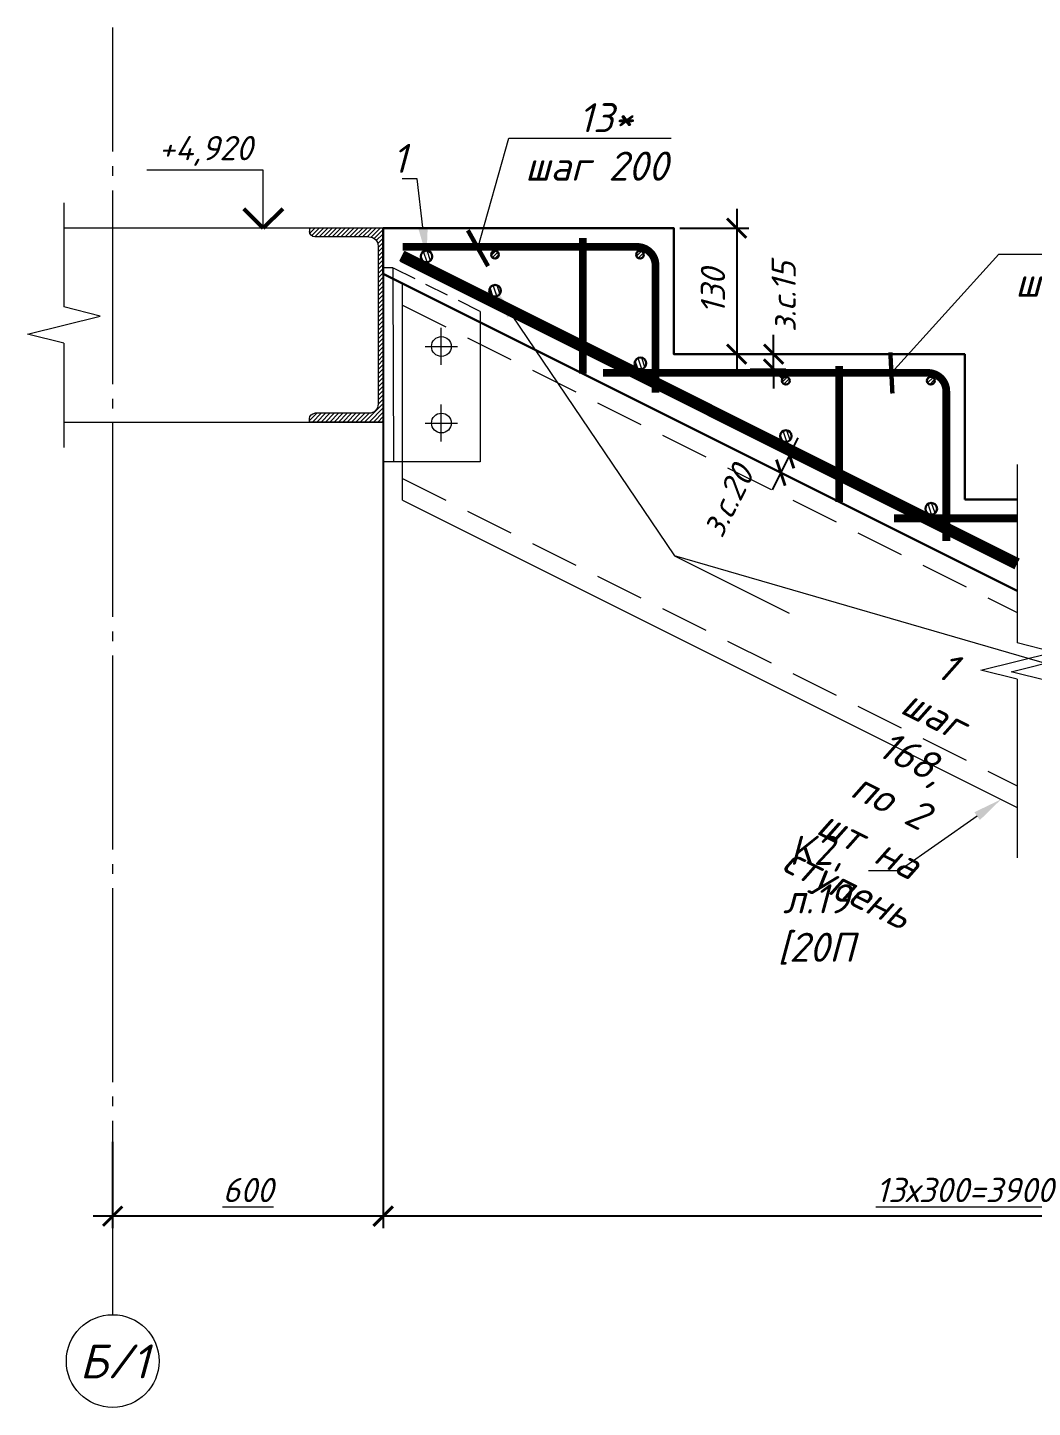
# Model space of a CAD drawing. Header units: millimetres. Extents: x -79646 to 95064, y -231229 to -58107.
# Drawn here: x 33942 to 34979, y -149534 to -148111 of the extents above; entities that cross this region are included whole.
import ezdxf
from ezdxf import colors
from ezdxf.entities.mleader import LeaderData, LeaderLine
from ezdxf.math import Vec2, Vec3

# ---------------------------------------------------------------- set-up
doc = ezdxf.new("R2010")
doc.units = ezdxf.units.MM
doc.header["$PDMODE"] = 3
doc.linetypes.add('GOST2.303 5', pattern=[24, 20, -1.5, 1, -1.5])
doc.linetypes.add('HIDDEN', pattern=[0.375, 0.25, -0.125])
doc.layers.get('0').update_dxf_attribs({"lineweight": 5})
doc.layers.get('Defpoints').update_dxf_attribs({"lineweight": 0})
for name, color, linetype, lineweight in [('!!!Металл', 7, 'Continuous', 15), ('#Dimensions', 7, 'Continuous', 9), ('#Арматура', 152, 'Continuous', 30), ('#Бетон разрез', 22, 'Continuous', 30), ('#Выноски', 7, 'Continuous', 15), ('#Оси', 7, 'Continuous', 9), ('#разм', 7, 'Continuous', 9), ('A-okno', 7, 'Continuous', 0), ('k_ Выноски', 40, 'Continuous', 13), ('Тонкие линии', 7, 'Continuous', 13)]:
    doc.layers.add(name, color=color, linetype=linetype, lineweight=lineweight)
for name, color, linetype, lineweight, true_color in [('#Hatch', 252, 'Continuous', 5, 0x696969), ('#Арматура вид_1', 7, 'Continuous', 35, 0x454545), ('#Арматура вид_2', 7, 'Continuous', 35, 0x616161)]:
    doc.layers.add(name, color=color, linetype=linetype, lineweight=lineweight, true_color=true_color)
doc.styles.add('ESKDW', font='eskdw.shx', dxfattribs={"oblique": 15})
doc.styles.add('STEP PR', font='isocpeui.ttf')
doc.dimstyles.new('SPDS', dxfattribs={"dimscale": 50, "dimtxt": 2.5, "dimasz": 2, "dimexe": 1.25, "dimexo": 0.625, "dimtad": 1, "dimdec": 0, "dimrnd": 0.001, "dimtxsty": 'ESKDW', "dimblk": 'ARCHTICK', "dimcen": 2.5, "dimdle": 2, "dimclrd": 256, "dimclre": 256, "dimclrt": 7, "dimadec": 0, "dimazin": 2, "dimtfac": 0.75, "dimtdec": 0, "dimtmove": 1, "dimatfit": 3, "dimfxl": 1, "dimtolj": 1, "dimarcsym": 1})

# ---------------------------------------------------------------- blocks, each defined once
blk = doc.blocks.new('*U885')
at = {"color": 0, "linetype": 'ByBlock', "lineweight": -2}
for p, q in [((6.141, 0), (6.453, 1.25)), ((6.453, 1.25), (7.078, -1.25)), ((6.141, 0), (0, 0)), ((7.078, -1.25), (7.391, 0)), ((13.531, 0), (7.391, 0))]:
    blk.add_line(p, q, dxfattribs=at)
blk = doc.blocks.new('*U886')
at = {"color": 0, "linetype": 'ByBlock', "lineweight": -2}
for p, q in [((6.149, 0), (6.462, 1.25)), ((6.462, 1.25), (7.087, -1.25)), ((6.149, 0), (0, 0)), ((7.087, -1.25), (7.399, 0)), ((13.548, 0), (7.399, 0))]:
    blk.add_line(p, q, dxfattribs=at)
blk = doc.blocks.new('_ArchTick')
at = {"color": 0, "linetype": 'ByBlock', "const_width": 0.15}
blk.add_lwpolyline([(-0.5, -0.5), (0.5, 0.5)], dxfattribs=at)
blk = doc.blocks.new('*D1143')
at = {"layer": '#Dimensions', "lineweight": -2, "transparency": 16777216}
for p, q in [((34728.3, -148551.9), (34737.2, -148534)), ((34728.3, -148551.9), (34719.3, -148569.8)), ((34723.8, -148549.7), (34739.4, -148557.5)), ((34719.3, -148569.8), (34710.4, -148587.6)), ((34714.9, -148567.5), (34730.5, -148575.3))]:
    blk.add_line(p, q, dxfattribs=at)
at = {"layer": 'Defpoints', "color": 0, "lineweight": 0, "transparency": 16777216}
for p in [(34718.3, -148546.9), (34709.3, -148564.7), (34719.3, -148569.8)]:
    blk.add_point(p, dxfattribs=at)
at = {"layer": '#Dimensions', "lineweight": -2, "transparency": 16777216, "xscale": 20, "yscale": 20, "zscale": 20}
for p, rotation in [((34728.3, -148551.9), 243.434948822922), ((34719.3, -148569.8), 63.43494882292201)]:
    blk.add_blockref('_ArchTick', p, dxfattribs=dict(at, rotation=rotation))
at = {"layer": '#Dimensions', "transparency": 16777216, "insert": (34664.3, -148598.9), "char_height": 25, "attachment_point": 5, "rotation": 63.4349, "style": 'STEP PR'}
blk.add_mtext('\\A1;з.с.20', dxfattribs=at)
blk = doc.blocks.new('*D1147')
at = {"layer": '#Dimensions', "lineweight": -2, "transparency": 16777216}
for p, q in [((34309.1, -148323.8), (34309.1, -149349.4)), ((35509.1, -148903.8), (35509.1, -149349.4)), ((35529.1, -149336.9), (34289.1, -149336.9))]:
    blk.add_line(p, q, dxfattribs=at)
at = {"layer": 'Defpoints', "color": 0, "lineweight": 0, "transparency": 16777216}
for p in [(34309.1, -148317.6), (35509.1, -148897.6), (34309.1, -149336.9)]:
    blk.add_point(p, dxfattribs=at)
at = {"layer": '#Dimensions', "lineweight": -2, "transparency": 16777216, "xscale": 20, "yscale": 20, "zscale": 20, "rotation": 180}
blk.add_blockref('_ArchTick', (34309.1, -149336.9), dxfattribs=at)
at = {"layer": '#Dimensions', "lineweight": -2, "transparency": 16777216, "xscale": 20, "yscale": 20, "zscale": 20}
blk.add_blockref('_ArchTick', (35509.1, -149336.9), dxfattribs=at)
at = {"layer": '#Dimensions', "transparency": 16777216, "insert": (34909.1, -149309.9), "char_height": 25, "attachment_point": 5, "style": 'STEP PR'}
blk.add_mtext('\\A1;\\L13х300=3900', dxfattribs=at)
blk = doc.blocks.new('*U104')
at = {"color": 0, "linetype": 'ByBlock', "lineweight": -2}
for p, q in [((0, 200), (0, 0)), ((0, 200), (76, 200)), ((76, 200), (76, 196.5)), ((14.7, 191), (70.5, 191)), ((5.2, 181.5), (5.2, 18.5)), ((0, 0), (76, 0)), ((14.7, 9), (70.5, 9)), ((76, 0), (76, 3.5))]:
    blk.add_line(p, q, dxfattribs=at)
for centre, radius, start, end in [((14.7, 181.5), 9.5, 90, 180), ((70.5, 196.5), 5.5, 270, 0), ((14.7, 18.5), 9.5, 180, 270), ((70.5, 3.5), 5.5, 0, 90)]:
    blk.add_arc(centre, radius, start, end, dxfattribs=at)
blk = doc.blocks.new('*U880')
at = {"color": 0, "linetype": 'ByBlock', "lineweight": -2}
for p, q in [((3.583, 0), (3.896, 1.25)), ((3.896, 1.25), (4.521, -1.25)), ((3.583, 0), (0, 0)), ((4.521, -1.25), (4.833, 0)), ((8.417, 0), (4.833, 0))]:
    blk.add_line(p, q, dxfattribs=at)
blk = doc.blocks.new('*U974')
at = {"layer": '#разм', "ltscale": 100, "elevation": 0}
for points in [[(4577173, -920400), (4575971, -920400)], [(4577173, -921000), (4577173, -920400)], [(4578076, -921000), (4577023, -921000)]]:
    blk.add_lwpolyline(points, dxfattribs=at)
at = {"layer": 'A-okno', "color": 0, "lineweight": 50, "ltscale": 100, "elevation": 0}
for points in [[(4577173, -921000), (4576973, -920800)], [(4577173, -921000), (4577373, -920800)]]:
    blk.add_lwpolyline(points, dxfattribs=at)
at = {"layer": '#разм', "style": 'STEP PR'}
for tag, p in [('ОТМЕТКА', (4576248, -920299)), ('ПРИМЕЧАНИЕ', (4577032, -920711))]:
    blk.add_attdef(tag, p, '', height=250, dxfattribs=at)
blk = doc.blocks.new('*D1145')
at = {"layer": '#Dimensions', "lineweight": -2, "transparency": 16777216}
for p, q in [((34711.9, -148447.6), (34711.9, -148427.6)), ((34687.6, -148447.6), (34724.4, -148447.6)), ((34711.9, -148462.9), (34711.9, -148447.6)), ((34687.6, -148462.9), (34724.4, -148462.9)), ((34711.9, -148462.9), (34711.9, -148482.9))]:
    blk.add_line(p, q, dxfattribs=at)
at = {"layer": 'Defpoints', "color": 0, "lineweight": 0, "transparency": 16777216}
for p in [(34681.3, -148447.6), (34711.9, -148447.6), (34681.3, -148462.9)]:
    blk.add_point(p, dxfattribs=at)
at = {"layer": '#Dimensions', "lineweight": -2, "transparency": 16777216, "xscale": 20, "yscale": 20, "zscale": 20}
for p, rotation in [((34711.9, -148447.6), 270), ((34711.9, -148462.9), 90)]:
    blk.add_blockref('_ArchTick', p, dxfattribs=dict(at, rotation=rotation))
at = {"layer": '#Dimensions', "transparency": 16777216, "insert": (34722.3, -148388.3), "char_height": 25, "attachment_point": 5, "rotation": 90, "style": 'STEP PR'}
blk.add_mtext('\\A1;з.с.15', dxfattribs=at)
blk = doc.blocks.new('*D1183')
at = {"layer": '#Dimensions', "lineweight": -2, "transparency": 16777216}
for p, q in [((34309.1, -148323.8), (34309.1, -149349.4)), ((34030, -149260.3), (34030, -149349.4)), ((34329.1, -149336.9), (34010, -149336.9))]:
    blk.add_line(p, q, dxfattribs=at)
at = {"layer": 'Defpoints', "color": 0, "lineweight": 0, "transparency": 16777216}
for p in [(34309.1, -148317.6), (34030, -149254.1), (34030, -149336.9)]:
    blk.add_point(p, dxfattribs=at)
at = {"layer": '#Dimensions', "lineweight": -2, "transparency": 16777216, "xscale": 20, "yscale": 20, "zscale": 20, "rotation": 180}
blk.add_blockref('_ArchTick', (34030, -149336.9), dxfattribs=at)
at = {"layer": '#Dimensions', "lineweight": -2, "transparency": 16777216, "xscale": 20, "yscale": 20, "zscale": 20}
blk.add_blockref('_ArchTick', (34309.1, -149336.9), dxfattribs=at)
at = {"layer": '#Dimensions', "transparency": 16777216, "insert": (34169.6, -149309.9), "char_height": 25, "attachment_point": 5, "style": 'STEP PR'}
blk.add_mtext('\\A1;\\L600\\P', dxfattribs=at)
blk = doc.blocks.new('*D1346')
at = {"layer": '#Dimensions', "lineweight": -2, "transparency": 16777216}
for p, q in [((34673.8, -148297.6), (34673.8, -148467.6)), ((34615.3, -148317.6), (34686.3, -148317.6)), ((34615.3, -148447.6), (34686.3, -148447.6))]:
    blk.add_line(p, q, dxfattribs=at)
at = {"layer": 'Defpoints', "color": 0, "lineweight": 0, "transparency": 16777216}
for p in [(34609.1, -148317.6), (34609.1, -148447.6), (34673.8, -148447.6)]:
    blk.add_point(p, dxfattribs=at)
at = {"layer": '#Dimensions', "lineweight": -2, "transparency": 16777216, "xscale": 20, "yscale": 20, "zscale": 20}
for p, rotation in [((34673.8, -148317.6), 90), ((34673.8, -148447.6), 270)]:
    blk.add_blockref('_ArchTick', p, dxfattribs=dict(at, rotation=rotation))
at = {"layer": '#Dimensions', "transparency": 16777216, "insert": (34649.3, -148382.6), "char_height": 25, "attachment_point": 5, "rotation": 90, "style": 'STEP PR'}
blk.add_mtext('\\A1;130', dxfattribs=at)
blk = doc.blocks.new('*U895')
at = {"layer": '#Арматура', "lineweight": 0}
h = blk.add_hatch(dxfattribs=at)
h.set_pattern_fill('ANSI31', scale=0.8)
edge = h.paths.add_edge_path()
edge.add_arc((0, 4), 4, 0, 360)
blk.add_circle((0, 4), 4)
blk = doc.blocks.new('*U1355')
at = {"layer": '#Арматура', "lineweight": 0}
h = blk.add_hatch(dxfattribs=at)
h.set_pattern_fill('ANSI31', scale=1.2)
edge = h.paths.add_edge_path()
edge.add_arc((0, 6), 6, 0, 360)
blk.add_circle((0, 6), 6)

msp = doc.modelspace()

# ---------------------------------------------------------------- hatches: boundary and pattern name
at = {"layer": '#Hatch'}
h = msp.add_hatch(dxfattribs=at)
h.set_pattern_fill('ANSI31', color=256, style=0)
h.set_pattern_definition([(45, (-18687.6994, 50104.597), (-2.24506403, 2.24506403), [])])
h.paths.add_polyline_path([(34309.07619, -148317.55155), (34233.07619, -148317.55155), (34233.07619, -148321.05155, 0.4142135624), (34238.57619, -148326.55155), (34294.37619, -148326.55155, -0.4142135624), (34303.87619, -148336.05155), (34303.87619, -148499.05155, -0.4142135624), (34294.37619, -148508.55155), (34238.57619, -148508.55155, 0.4142135624), (34233.07619, -148514.05155), (34233.07619, -148517.55155), (34309.07619, -148517.55155)])

# ---------------------------------------------------------------- linework, layer by layer
at = {"layer": '!!!Металл'}
for points in [[(33979.73975, -148517.55155), (34309.07619, -148517.55155), (34309.07619, -148364.63359), (34309.07619, -148317.55155), (34191.14693, -148317.55155), (33979.73975, -148317.55155)], [(34319.11858, -148369.65478), (34319.63347, -148558.5862)], [(34329.07619, -148374.63359), (34963.16099, -148691.67599)], [(34329.07619, -148598.24039), (34329.07619, -148374.63359)], [(34409.07619, -148414.63359), (34409.07619, -148558.5862)], [(34409.07619, -148558.5862), (34309.07619, -148558.5862)], [(34329.07619, -148598.24039), (34963.16099, -148915.28278)]]:
    msp.add_lwpolyline(points, dxfattribs=at)
at = {"layer": '!!!Металл', "linetype": 'HIDDEN', "ltscale": 100}
msp.add_lwpolyline([(34409.07619, -148403.45325), (34319.08806, -148358.45918), (34309.07619, -148358.45918)], dxfattribs=at)
at = {"layer": '!!!Металл', "elevation": 0}
msp.add_lwpolyline([(34309.07619, -148358.45918), (34309.07619, -148558.5862)], dxfattribs=at)
at = {"layer": '!!!Металл', "linetype": 'HIDDEN', "ltscale": 50}
for points in [[(34319.08806, -148358.45918), (34319.11858, -148369.65478)], [(34409.07619, -148403.45325), (34409.07619, -148414.63359)]]:
    msp.add_lwpolyline(points, dxfattribs=at)
at = {"layer": '!!!Металл', "linetype": 'HIDDEN', "ltscale": 200}
for points in [[(34329.07619, -148396.99427), (34963.16099, -148714.03667)], [(34329.07619, -148575.87971), (34963.16099, -148892.9221)]]:
    msp.add_lwpolyline(points, dxfattribs=at)
at = {"layer": '#Арматура', "const_width": 8}
for points in [[(34515.07233, -148327.63166), (34515.07233, -148467.63166)], [(34779.62904, -148459.91001), (34779.62904, -148599.91001)]]:
    msp.add_lwpolyline(points, dxfattribs=at)
at = {"layer": '#Арматура'}
msp.add_lwpolyline([(34965.3974, -148659.25317), (34331.3126, -148342.14987), (34326.83978, -148351.0938), (34960.92458, -148668.1971)], dxfattribs=at)
at = {"layer": '#Арматура вид_1', "const_width": 8}
for points in [[(34590.07619, -148487.13359), (34590.07619, -148355.91001, 0.4142135624), (34571.07619, -148336.91001), (34329.07619, -148336.91001)], [(34890.07619, -148640.13359), (34890.07619, -148485.91001, 0.4142135624), (34871.07619, -148466.91001), (34535.98972, -148466.91001)]]:
    msp.add_lwpolyline(points, format="xyb", dxfattribs=at)
msp.add_lwpolyline([(34963.16099, -148616.91001), (34835.98972, -148616.91001)], dxfattribs=at)
at = {"layer": '#Арматура вид_2', "const_width": 10}
msp.add_lwpolyline([(34963.16099, -148663.72514), (34329.07619, -148346.62184)], dxfattribs=at)
at = {"layer": '#Бетон разрез'}
for points in [[(34909.07619, -148597.55155), (34909.07619, -148447.55155), (34609.07619, -148447.55155), (34609.07619, -148317.55155), (34309.07619, -148317.55155), (34309.07619, -148364.63359)], [(34309.07619, -148364.63359), (34963.16099, -148691.67599)], [(34963.16099, -148597.55155), (34909.07619, -148597.55155)]]:
    msp.add_lwpolyline(points, dxfattribs=at)
at = {"layer": '#Оси', "linetype": 'GOST2.303 5', "ltscale": 10}
msp.add_lwpolyline([(34030.01734, -149438.5547), (34030.12738, -148110.61863)], dxfattribs=at)
at = {"layer": 'k_ Выноски', "color": 7, "lineweight": 0, "ltscale": 10}
msp.add_circle((34030.03254, -149486.36719), 47.8125, dxfattribs=at)
at = {"layer": 'Тонкие линии', "lineweight": 5, "ltscale": 100}
for p, q in [((34369.07603, -148458.70027), (34369.07603, -148420.34569)), ((34352.33539, -148439.58272), (34385.817, -148439.58272)), ((34369.07619, -148537.70375), (34369.07619, -148499.34917)), ((34352.33555, -148518.5862), (34385.81716, -148518.5862))]:
    msp.add_line(p, q, dxfattribs=at)
at = {"layer": 'Тонкие линии', "ltscale": 20}
for centre in [(34369.13647, -148439.64103), (34369.13664, -148518.6445)]:
    msp.add_circle(centre, 10.19667, dxfattribs=at)

# ---------------------------------------------------------------- block references
at = {"layer": '!!!Металл', "xscale": -1}
msp.add_blockref('*U104', (34309.07619, -148517.55155), dxfattribs=at)
at = {"layer": '#Dimensions'}
ref = msp.add_blockref('*U974', (-423531.86375, -56217.53844, 0), dxfattribs=dict(at, xscale=0.1, yscale=0.1, zscale=0.1))
ref.add_attrib('ОТМЕТКА', '+4,920', (34077.34213, -148247.46122, 0), dxfattribs={"layer": '#разм', "height": 25, "style": 'STEP PR'})
at = {"layer": '#Арматура', "xscale": -1, "rotation": 333.4349488229221}
for p in [(34351.09873, -148352.07943), (34421.84012, -148387.42834), (34571.84012, -148462.38215), (34721.84012, -148537.42834), (34871.84012, -148612.38215)]:
    msp.add_blockref('*U1355', p, dxfattribs=at)
at = {"layer": '#Арматура'}
for p in [(34424.5234, -148348.91001), (34574.07619, -148348.91001), (34724.5234, -148478.91001), (34874.07619, -148478.91001)]:
    msp.add_blockref('*U895', p, dxfattribs=at)
at = {"xscale": -30, "yscale": -30, "zscale": -30, "rotation": 270}
for name, p in [('*U880', (33979.73975, -148543.80155)), ('*U885', (34963.16099, -148967.23397)), ('*U886', (34994.63113, -148969.13162))]:
    msp.add_blockref(name, p, dxfattribs=at)

# ---------------------------------------------------------------- texts
at = {"layer": 'k_ Выноски', "color": 7, "lineweight": 0, "ltscale": 10, "insert": (33995.97677, -149469.21523), "char_height": 35, "width": 64.2235524, "attachment_point": 1, "style": 'STEP PR'}
msp.add_mtext('Б/1', dxfattribs=at)

# ---------------------------------------------------------------- dimensions: what is measured, and where the dimension line sits
at = {"layer": '#Dimensions'}
dim = msp.add_linear_dim(base=(34673.8246, -148447.55155), p1=(34609.07619, -148317.55155), p2=(34609.07619, -148447.55155), angle=90, dimstyle='SPDS', override={"dimscale": 10, "dimgap": 1.2, "dimrnd": 5, "dimtxsty": 'STEP PR', "dimblk1": 'ArchTick', "dimblk2": 'ArchTick', "dimsah": 1, "dimclrt": 256}, dxfattribs=at)
dim.commit()
dim.dimension.update_dxf_attribs({"geometry": '*D1346', "text_midpoint": (34649.3246, -148382.55155)})
for base, p1, p2, text, picture, middle in [((34030.03263, -149336.88514), (34309.07619, -148317.55155), (34030.03263, -149254.05982), '%%U600\\P', '*D1183', (34169.55441, -149309.88514)), ((34309.07619, -149336.88514), (35509.07619, -148897.55155), (34309.07619, -148317.55155), '%%U13х300=3900', '*D1147', (34909.07619, -149309.88514))]:
    dim = msp.add_linear_dim(base=base, p1=p1, p2=p2, angle=180, text=text, dimstyle='SPDS', override={"dimscale": 10, "dimgap": 1.2, "dimrnd": 5, "dimtxsty": 'STEP PR', "dimblk1": 'ArchTick', "dimblk2": 'ArchTick', "dimsah": 1, "dimclrt": 256}, dxfattribs=at)
    dim.commit()
    dim.dimension.update_dxf_attribs({"geometry": picture, "text_midpoint": middle})
for base, p1, p2, angle, picture, middle, dimtype in [((34711.92292, -148447.55155), (34681.31551, -148462.91001), (34681.31551, -148447.55155), 90, '*D1145', (34746.7597, -148388.27317), 160), ((34719.31742, -148569.7542), (34718.25228, -148546.86095), (34709.308, -148564.74949), 243.43494882, '*D1143', (34686.19716, -148609.88176), 161)]:
    dim = msp.add_linear_dim(base=base, p1=p1, p2=p2, angle=angle, text='з.с.<>', dimstyle='SPDS', override={"dimscale": 10, "dimgap": 1.2, "dimrnd": 5, "dimtxsty": 'STEP PR', "dimblk1": 'ArchTick', "dimblk2": 'ArchTick', "dimsah": 1, "dimclrt": 256}, dxfattribs=at)
    dim.commit()
    dim.dimension.update_dxf_attribs({"geometry": picture, "text_midpoint": middle, "dimtype": dimtype})

# ---------------------------------------------------------------- leaders
at = {"layer": '#Выноски'}
ml = msp.add_multileader_mtext('Standard', dxfattribs=at)
ml.set_content('\\A1; 13*\\Pшаг 200', color=256, style='STEP PR')
ml.set_leader_properties(color=256, linetype='ByLayer', lineweight=-1)
ml.set_arrow_properties(name='ARCHTICK')
ml.build(insert=Vec2(0, 0))
ml.multileader.update_dxf_attribs({"text_left_attachment_type": 6, "text_right_attachment_type": 6, "dogleg_length": 0, "arrow_head_size": 30, "scale": 0.1})
ctx = ml.context
ctx.base_point, ctx.scale, ctx.char_height, ctx.arrow_head_size, ctx.landing_gap_size, ctx.plane_origin = Vec3(34438.76336, -148224.54357), 0.1, 30, 30, 12.5, Vec3(33766.03064, -149060.4397)
ctx.left_attachment, ctx.right_attachment, ctx.text_align_type = 6, 6, 1
notes = []
notes.append((ctx, [(0, (1, 1, 0), (34438.76336, -148224.54357), (1, 0), 0, [(1, [(34406.88738, -148338.25765)], 0, [])])]))
ctx.mtext.insert, ctx.mtext.alignment, ctx.mtext.flow_direction = Vec3(34529.22927, -148188.54357), 2, 5
ml = msp.add_multileader_mtext('Standard', dxfattribs=at)
ml.set_content('\\A1;1', color=256, style='STEP PR')
ml.set_leader_properties(color=256, linetype='ByLayer', lineweight=-1)
ml.build(insert=Vec2(0, 0))
ml.multileader.update_dxf_attribs({"text_left_attachment_type": 6, "text_right_attachment_type": 6, "dogleg_length": 0, "arrow_head_size": 30, "scale": 0.1})
ctx = ml.context
ctx.base_point, ctx.scale, ctx.char_height, ctx.arrow_head_size, ctx.landing_gap_size, ctx.plane_origin = Vec3(34308.12434, -148266.55558), 0.1, 30, 30, 12.5, Vec3(35005.64044, -148866.91594)
ctx.left_attachment, ctx.right_attachment, ctx.text_align_type = 6, 6, 1
notes.append((ctx, [(1, (1, 1, 0), (34344.01071, -148266.55558), (-1, 0), 0, [(1, [(34353.78202, -148346.71287)], 0, [])])]))
ctx.mtext.insert, ctx.mtext.rotation, ctx.mtext.width, ctx.mtext.alignment, ctx.mtext.flow_direction = Vec3(34326.06753, -148230.55558), 6.2831853072, 29.5, 2, 5
ml = msp.add_multileader_mtext('Standard', dxfattribs=at)
ml.set_content('\\A1; 2*\\Pшаг 200', color=256, style='STEP PR')
ml.set_leader_properties(color=256, linetype='ByLayer', lineweight=-1)
ml.set_arrow_properties(name='ARCHTICK')
ml.build(insert=Vec2(0, 0))
ml.multileader.update_dxf_attribs({"text_left_attachment_type": 6, "text_right_attachment_type": 6, "dogleg_length": 0, "arrow_head_size": 30, "scale": 0.1})
ctx = ml.context
ctx.base_point, ctx.scale, ctx.char_height, ctx.arrow_head_size, ctx.landing_gap_size, ctx.plane_origin = Vec3(34944.42669, -148344.28648), 0.1, 30, 30, 12.5, Vec3(34249.21946, -149255.75396)
ctx.left_attachment, ctx.right_attachment, ctx.text_align_type = 6, 6, 1
notes.append((ctx, [(0, (1, 1, 0), (34944.42669, -148344.28648), (1, 0), 0, [(1, [(34833.4047, -148466.91001)], 0, [])])]))
ctx.mtext.insert, ctx.mtext.alignment, ctx.mtext.flow_direction = Vec3(35034.8926, -148308.28648), 2, 5
ml = msp.add_multileader_mtext('Standard', dxfattribs=at)
ml.set_content('\\A1;               1^I^I^I\\Pшаг 168, по 2 шт на ступень             ', color=256, style='STEP PR')
ml.set_leader_properties(color=256, linetype='ByLayer', lineweight=-1)
ml.build(insert=Vec2(0, 0))
ml.multileader.update_dxf_attribs({"text_left_attachment_type": 6, "text_right_attachment_type": 6, "dogleg_length": 0, "arrow_head_size": 30, "scale": 0.1})
ctx = ml.context
ctx.base_point, ctx.scale, ctx.char_height, ctx.arrow_head_size, ctx.landing_gap_size, ctx.plane_origin, ctx.plane_x_axis, ctx.plane_y_axis = Vec3(34609.7348, -148655.50797), 0.1, 30, 30, 12.5, Vec3(32649.22522, -149643.01911), Vec3(0.894427191, -0.4472135955), Vec3(0.4472135955, 0.894427191)
ctx.left_attachment, ctx.right_attachment, ctx.text_align_type = 6, 6, 1
notes.append((ctx, [(0, (1, 1, 0), (34609.7348, -148655.50797), (0.894427191, -0.4472135955), 0, [(1, [(35474.5234, -148907.01558)], 0, []), (2, [(34424.5234, -148382.06178)], 0, [])])]))
ctx.mtext.insert, ctx.mtext.text_direction, ctx.mtext.rotation, ctx.mtext.width, ctx.mtext.alignment, ctx.mtext.flow_direction = Vec3(34906.68462, -148760.37956), Vec3(0.894427191, -0.4472135955), 5.8195376982, 1184.4153198, 2, 5
ml = msp.add_multileader_mtext('Standard', dxfattribs=at)
ml.set_content('\\A1;K2, л.19\\P[20П', color=256, style='STEP PR')
ml.set_leader_properties(color=256, linetype='ByLayer', lineweight=-1)
ml.build(insert=Vec2(0, 0))
ml.multileader.update_dxf_attribs({"text_left_attachment_type": 6, "text_right_attachment_type": 6, "dogleg_length": 0, "arrow_head_size": 30, "scale": 0.1})
ctx = ml.context
ctx.base_point, ctx.scale, ctx.char_height, ctx.arrow_head_size, ctx.landing_gap_size, ctx.plane_origin = Vec3(34670.44592, -148980.43188), 0.1, 30, 30, 12.5, Vec3(63187.22774, -173542.47084)
ctx.left_attachment, ctx.right_attachment, ctx.text_align_type = 6, 6, 1
notes.append((ctx, [(1, (1, 1, 0), (34841.49138, -148980.43188), (-1, 0), 0, [(0, [(34946.47819, -148906.94138)], 0, [])])]))
ctx.mtext.insert, ctx.mtext.rotation, ctx.mtext.width, ctx.mtext.alignment, ctx.mtext.flow_direction = Vec3(34755.96865, -148944.43188), 6.2831853072, 188.5669441, 2, 5
for ctx, leaders in notes:
    for number, flags, end, landing, length, lines in leaders:
        leader = LeaderData()
        leader.index, (leader.has_last_leader_line, leader.has_dogleg_vector, leader.attachment_direction) = number, flags
        leader.last_leader_point, leader.dogleg_vector, leader.dogleg_length = Vec3(end), Vec3(landing), length
        for number, points, colour, breaks in lines:
            line = LeaderLine()
            line.index, line.vertices, line.color, line.breaks = number, Vec3.list(points), colors.encode_raw_color(colour), breaks
            leader.lines.append(line)
        ctx.leaders.append(leader)

doc.saveas('drawing.dxf')
